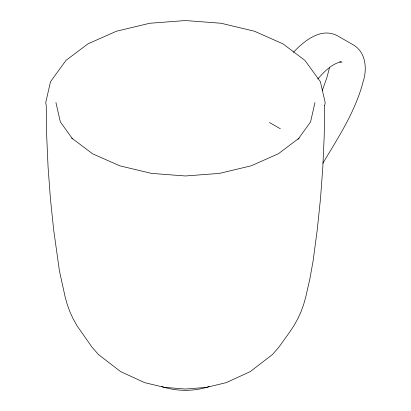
<?xml version="1.0" encoding="UTF-8"?>
<svg xmlns="http://www.w3.org/2000/svg" width="411" height="411" viewBox="0 0 411 411"><rect width="100%" height="100%" fill="white"/><g stroke="black" fill="none" stroke-linecap="round" stroke-linejoin="round"><path stroke-width="0.62" d="M314.975 102.539L310.562 121.892L297.99 139.411M329.473 67.913L326.822 77.787L322.198 90.718M322.846 163.254C338.423 137.31 355.469 111.33 363.118 81.712C367.383 68.976 365.913 51.817 352.977 44.727L337.662 35.885C321.166 26.89 304.248 40.869 293.433 52.31M317.718 78.963C324.212 71.827 331.389 63.988 341.187 61.763M299.229 138.05L278.35 153.76L251.142 165.813L219.453 173.391L185.453 175.975L151.448 173.391L119.765 165.813L92.552 153.76L71.678 138.05M209.096 386.458L207.935 386.972C193.35 391.442 177.552 391.442 162.967 386.972L161.806 386.458M339.614 61.876L342.075 62.2M269.411 122.452L280.353 128.766M72.541 138.897L60.34 121.892L55.927 102.539M324.675 105.452L324.228 135.502L322.835 166.964L320.513 198.39L317.261 229.759L313.079 261.052L309.879 278.812L305.64 297.405L303.549 304.803L300.903 311.99L297.713 318.936L293.988 325.625L289.74 332.026L278.956 347.059L272.508 354.488L250.253 371.611L226.189 382.662L206.538 387.357L185.453 389.042L164.364 387.357L144.713 382.662L120.649 371.611L98.393 354.488L91.951 347.059L76.914 325.625L73.189 318.936L69.998 311.99L67.353 304.803L65.262 297.405L59.446 271.003L53.646 229.759L50.394 198.39L48.066 166.964L46.674 135.502L46.227 105.452L45.724 102.637L50.486 81.758L65.986 60.371L87.908 43.874L116.477 31.221L149.748 23.263L185.453 20.55L221.154 23.263L254.424 31.221L282.994 43.874L304.916 60.371L320.416 81.758L325.178 102.637L324.675 105.452"/></g></svg>
